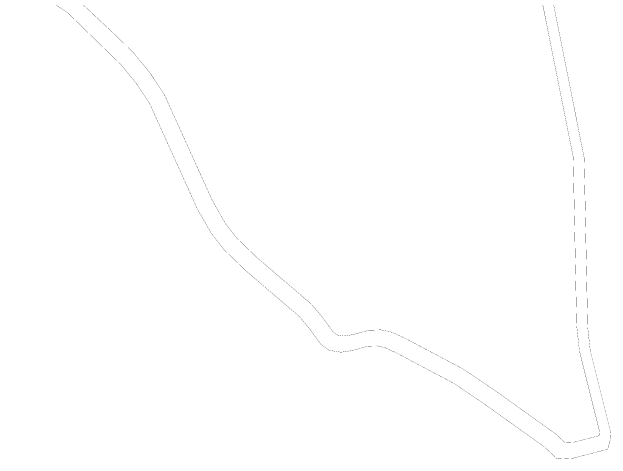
# Model space of a CAD drawing. Header units: millimetres. Extents: x 21943 to 23516, y 12107 to 14027.
# Drawn here: x 23117.6 to 23296.6, y 12843.5 to 12977.2 of the extents above; entities that cross this region are included whole.
import ezdxf

# ---------------------------------------------------------------- set-up
doc = ezdxf.new("R2010")
doc.units = ezdxf.units.MM
doc.layers.add('$TD_AUDIT_GENERATED_(2BB)', color=4, linetype='Continuous')

msp = doc.modelspace()

# ---------------------------------------------------------------- linework, layer by layer
at = {"layer": '$TD_AUDIT_GENERATED_(2BB)', "linetype": 'Continuous', "const_width": 0.06, "flags": 128}
for points, elevation in [([(23117.61, 12987.93), (23134.17, 12977.08), (23150.28, 12961.33), (23154.75, 12955.85), (23158.66, 12949.95), (23173.06, 12918.15), (23177.13, 12911.01), (23180.85, 12906.23), (23187.34, 12899.94), (23203.39, 12886.19), (23206.21, 12882.85), (23209.9, 12877.81), (23212.39, 12876.01), (23215.91, 12875.46), (23219.4, 12875.99), (23224.05, 12877.27), (23226.7, 12877.34), (23228.97, 12876.84), (23232.48, 12875.24), (23249.64, 12866.14), (23259.47, 12859.45), (23276.67, 12847.13), (23280.51, 12843.53), (23285.27, 12843.76), (23295.62, 12846.45), (23296.55, 12850.1), (23296.43, 12851.66), (23290.38, 12875.88), (23289.6, 12883.03), (23288.56, 12933.62), (23278.01, 12986.52)], 4.42), ([(23137.35, 12980.79), (23148.84, 12969.99), (23154.11, 12964.78), (23158.85, 12958.97), (23163.05, 12952.64), (23177.52, 12920.71), (23181.34, 12913.99), (23184.71, 12909.66), (23190.9, 12903.66), (23207.1, 12889.78), (23210.23, 12886.08), (23213.62, 12881.44), (23214.79, 12880.6), (23216.72, 12880.3), (23219.35, 12880.69), (23224.24, 12882.04), (23227.88, 12882.14), (23231.08, 12881.44), (23235.09, 12879.61), (23252.56, 12870.34), (23262.62, 12863.5), (23280.07, 12850.99), (23282.84, 12848.4), (23285.46, 12848.52), (23293.05, 12850.5), (23293.22, 12851.15), (23293.17, 12851.7), (23287.14, 12875.86), (23286.31, 12883.46), (23285.28, 12933.87), (23274.9, 12985.87)], 19.04)]:
    msp.add_lwpolyline(points, dxfattribs=dict(at, elevation=elevation))

doc.saveas('drawing.dxf')
